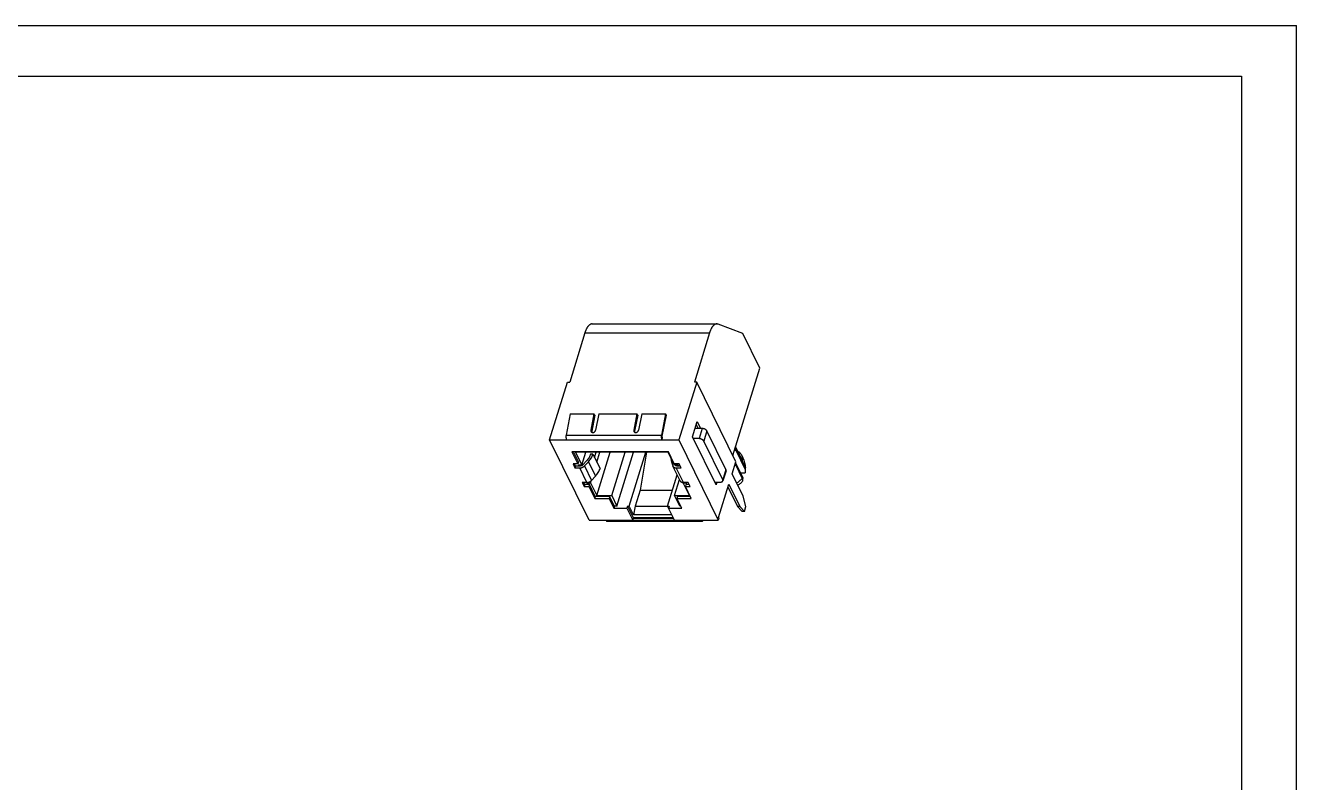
# Model space of a CAD drawing. Extents: x 0 to 420, y 0 to 297.
# Drawn here: x 170.5 to 420, y 148.5 to 297 of the extents above; entities that cross this region are included whole.
import ezdxf

# ---------------------------------------------------------------- set-up
doc = ezdxf.new("R2010")
doc.units = 0
doc.header["$LTSCALE"] = 23.1
doc.layers.get('0').update_dxf_attribs({"linetype": 'CONTINUOUS'})
doc.layers.add('DTM_AXIS', color=7, linetype='CONTINUOUS')

msp = doc.modelspace()

# ---------------------------------------------------------------- linework, layer by layer
at = {"color": 7, "linetype": 'CONTINUOUS'}
for p, q in [((0, 297), (420, 297)), ((420, 0), (420, 297)), ((17.78, 287.08), (409.21, 287.08)), ((409.21, 287.08), (409.21, 9.23)), ((280.3, 236.68), (277.33, 227.06)), ((304.77, 236.68), (301.8, 227.06)), ((309.34, 212.64), (314.63, 229.77)), ((273.37, 215.73), (276.87, 227.06)), ((276.87, 227.06), (277.33, 227.06)), ((302.26, 227.06), (298.76, 215.73)), ((302.26, 227.06), (301.8, 227.06)), ((309.93, 211.43), (302.26, 227.06)), ((277.42, 220.8), (276.62, 216.66)), ((277.42, 220.8), (282.1, 220.8)), ((282.1, 220.8), (281.49, 217.61)), ((282.28, 220.58), (281.66, 217.39)), ((282.28, 220.58), (282.1, 220.8)), ((283.04, 220.8), (282.42, 217.61)), ((283.04, 220.8), (290.53, 220.8)), ((290.53, 220.8), (289.91, 217.61)), ((290.7, 220.58), (290.08, 217.39)), ((290.7, 220.58), (290.53, 220.8)), ((291.46, 220.8), (290.84, 217.61)), ((291.46, 220.8), (296.14, 220.8)), ((296.14, 220.8), (295.34, 216.66)), ((295.51, 216.44), (296.31, 220.58)), ((296.31, 220.58), (296.14, 220.8)), ((281.49, 217.61), (281.66, 217.39)), ((289.91, 217.61), (290.08, 217.39)), ((301.42, 216.33), (302.34, 219.32)), ((303.33, 217.94), (301.92, 217.94)), ((302.16, 218.75), (302.56, 217.94)), ((302.34, 219.32), (303.01, 217.94)), ((303.33, 217.94), (302.71, 215.96)), ((304.26, 217.47), (303.65, 215.48)), ((307.98, 209.89), (304.26, 217.47)), ((281.12, 199.94), (273.37, 215.73)), ((273.37, 215.73), (298.76, 215.73)), ((276.62, 216.66), (295.34, 216.66)), ((295.42, 215.73), (295.54, 216.12)), ((298.76, 215.73), (306.5, 199.94)), ((306.05, 206.89), (301.42, 216.33)), ((302.71, 215.96), (301.6, 215.96)), ((307.37, 207.9), (303.65, 215.48)), ((277.75, 213.36), (278.91, 210.99)), ((296.7, 213.36), (277.75, 213.36)), ((279.03, 211.38), (278.06, 213.36)), ((278.48, 213.28), (279.7, 210.78)), ((296.68, 213.28), (278.48, 213.28)), ((279.7, 210.78), (280.47, 213.28)), ((281.89, 212.92), (281.43, 212.92)), ((281.89, 212.92), (283.29, 210.08)), ((282.21, 212.27), (282.52, 213.28)), ((282.64, 204.78), (285.27, 213.28)), ((282.66, 211.36), (283.25, 213.28)), ((285.58, 204.78), (288.21, 213.28)), ((286.6, 202.7), (289.87, 213.28)), ((289.02, 202.7), (292.29, 213.28)), ((292.39, 213.28), (291.14, 205.85)), ((297.9, 210.78), (296.68, 213.28)), ((297.86, 210.99), (296.7, 213.36)), ((309.98, 213.62), (309.64, 213.62)), ((277.98, 210.99), (278.36, 210.2)), ((278.91, 210.99), (277.98, 210.99)), ((278.48, 210.59), (278.29, 210.99)), ((278.48, 210.59), (278.36, 210.2)), ((278.36, 210.2), (279.3, 210.2)), ((278.48, 210.59), (279.42, 210.59)), ((279.03, 211.38), (278.91, 210.99)), ((278.98, 210.78), (279.07, 210.59)), ((279.7, 210.78), (278.98, 210.78)), ((280.69, 207.36), (279.3, 210.2)), ((280.65, 211.61), (279.89, 210.8)), ((280.24, 210.62), (281, 211.43)), ((280.24, 210.62), (281.63, 207.77)), ((281, 211.43), (282.39, 208.59)), ((297.31, 211.43), (297.57, 210.62)), ((298.99, 207.7), (297.6, 210.54)), ((298.8, 210.99), (297.86, 210.99)), ((298.63, 210.78), (297.9, 210.78)), ((298.04, 210.78), (298.06, 210.74)), ((298.18, 210.78), (298.27, 210.6)), ((298.25, 210.2), (299.18, 210.2)), ((299.64, 207.36), (298.25, 210.2)), ((298.37, 210.59), (298.99, 210.59)), ((298.72, 210.59), (298.63, 210.78)), ((299.18, 210.2), (298.8, 210.99)), ((307.98, 209.89), (307.37, 207.9)), ((308.01, 209.67), (307.39, 207.68)), ((309.19, 209.04), (309.93, 211.43)), ((279.76, 207.36), (280.14, 206.57)), ((280.69, 207.36), (279.76, 207.36)), ((280.27, 206.96), (280.07, 207.36)), ((280.65, 207.36), (280.68, 207.31)), ((280.68, 207.31), (280.7, 207.36)), ((280.68, 207.31), (281.41, 207.31)), ((281.41, 207.31), (281.52, 207.67)), ((281.41, 207.31), (282.64, 204.78)), ((281.63, 207.77), (282.39, 208.59)), ((296.51, 202.7), (298.42, 208.87)), ((297.91, 204.78), (298.88, 207.92)), ((299.61, 207.31), (299.62, 207.36)), ((299.61, 207.31), (300.33, 207.31)), ((300.85, 204.78), (299.61, 207.31)), ((300.58, 207.36), (299.64, 207.36)), ((300.33, 207.31), (300.31, 207.36)), ((300.97, 206.57), (300.58, 207.36)), ((305.79, 207.43), (306.9, 207.43)), ((306.22, 207.43), (306.05, 206.89)), ((311.35, 204.65), (309.19, 209.04)), ((280.27, 206.96), (280.14, 206.57)), ((280.14, 206.57), (281.08, 206.57)), ((281.2, 206.96), (280.27, 206.96)), ((281.2, 206.96), (281.08, 206.57)), ((281.08, 206.57), (282.24, 204.2)), ((282.36, 204.59), (281.2, 206.96)), ((282.36, 204.59), (282.24, 204.2)), ((285.17, 204.59), (282.36, 204.59)), ((282.64, 204.78), (285.58, 204.78)), ((285.17, 204.59), (285.05, 204.2)), ((286.1, 202.7), (285.17, 204.59)), ((285.58, 204.78), (286.6, 202.7)), ((291.14, 205.85), (290.16, 202.68)), ((291.14, 205.85), (297.49, 205.85)), ((297.91, 204.78), (300.85, 204.78)), ((298.93, 202.7), (297.91, 204.78)), ((298.51, 204.59), (298.39, 204.2)), ((301, 204.59), (298.51, 204.59)), ((300.15, 206.96), (300.03, 206.57)), ((300.03, 206.57), (300.97, 206.57)), ((301.19, 204.2), (300.03, 206.57)), ((300.78, 206.96), (300.15, 206.96)), ((306.55, 200.49), (308.58, 207.05)), ((308.4, 206.48), (310.28, 202.66)), ((308.58, 207.05), (310.73, 202.66)), ((311.92, 202.67), (311.35, 204.65)), ((282.24, 204.2), (285.05, 204.2)), ((285.05, 204.2), (285.98, 202.31)), ((286.1, 202.7), (285.98, 202.31)), ((285.98, 202.31), (288.55, 202.31)), ((286.6, 202.7), (286.1, 202.7)), ((288.67, 202.7), (288.55, 202.31)), ((288.55, 202.31), (289.72, 199.94)), ((288.67, 202.7), (289.02, 202.7)), ((288.67, 202.7), (289.84, 200.33)), ((289.87, 200.98), (289.02, 202.7)), ((290.16, 202.68), (289.87, 200.98)), ((290.16, 202.68), (296.52, 202.68)), ((296.51, 202.7), (296.86, 202.7)), ((297.35, 200.98), (296.51, 202.7)), ((296.86, 202.7), (296.74, 202.31)), ((296.74, 202.31), (299.32, 202.31)), ((297.9, 199.94), (296.74, 202.31)), ((298.39, 204.2), (301.19, 204.2)), ((299.32, 202.31), (298.39, 204.2)), ((299.12, 202.7), (298.93, 202.7)), ((310.73, 202.66), (310.28, 202.66)), ((310.28, 202.66), (311.15, 201.68)), ((310.73, 202.66), (311.61, 201.68)), ((311.61, 201.68), (311.92, 202.67)), ((281.12, 199.94), (306.5, 199.94)), ((284.64, 199.78), (303.35, 199.78)), ((289.72, 199.94), (289.84, 200.33)), ((289.76, 200.49), (297.64, 200.49)), ((289.83, 200.33), (297.71, 200.33)), ((289.84, 200.33), (297.71, 200.33)), ((297.35, 200.98), (289.87, 200.98)), ((306.62, 200.33), (306.5, 199.94)), ((306.55, 200.49), (306.62, 200.33)), ((311.61, 201.68), (311.15, 201.68))]:
    msp.add_line(p, q, dxfattribs=at)
for centre, radius, start, end in [((311.84, 212.82), 2.5, 183.529, 184.7895), ((309.74, 213.68), 0.156, 90.0122, 100.5697), ((298.06, 210.77), 0.522, 197.5392, 206.121), ((298.28, 210.88), 0.26, 201.6652, 206.1353)]:
    msp.add_arc(centre, radius, start, end, dxfattribs=at)
for points, knots in [([(281.49, 217.61), (281.48, 217.59), (281.48, 217.53), (281.48, 217.46), (281.5, 217.41), (281.51, 217.37), (281.53, 217.33), (281.55, 217.31), (281.55, 217.3)], [0, 0, 0, 0, 0.261159, 0.513228, 0.636606, 0.758563, 0.879534, 1, 1, 1, 1]), ([(281.55, 217.3), (281.57, 217.28), (281.6, 217.25), (281.65, 217.22), (281.71, 217.19), (281.77, 217.17), (281.84, 217.16), (281.93, 217.16), (282.03, 217.18), (282.12, 217.22), (282.2, 217.27), (282.28, 217.34), (282.34, 217.42), (282.38, 217.48), (282.41, 217.55), (282.42, 217.59), (282.42, 217.61)], [0, 0, 0, 0, 0.055356, 0.111274, 0.16825, 0.226666, 0.286752, 0.348579, 0.476715, 0.54277, 0.609539, 0.743134, 0.809281, 0.874347, 0.937995, 1, 1, 1, 1]), ([(281.66, 217.39), (281.65, 217.36), (281.65, 217.3), (281.66, 217.24), (281.66, 217.21)], [0, 0, 0, 0, 0.50959, 1, 1, 1, 1]), ([(289.91, 217.61), (289.9, 217.59), (289.9, 217.53), (289.91, 217.46), (289.92, 217.41), (289.93, 217.37), (289.95, 217.33), (289.97, 217.31), (289.98, 217.3)], [0, 0, 0, 0, 0.261159, 0.513228, 0.636606, 0.758563, 0.879534, 1, 1, 1, 1]), ([(289.98, 217.3), (289.99, 217.28), (290.02, 217.25), (290.07, 217.22), (290.13, 217.19), (290.19, 217.17), (290.26, 217.16), (290.35, 217.16), (290.45, 217.18), (290.54, 217.22), (290.62, 217.27), (290.7, 217.34), (290.76, 217.42), (290.8, 217.48), (290.83, 217.55), (290.84, 217.59), (290.84, 217.61)], [0, 0, 0, 0, 0.055356, 0.111274, 0.16825, 0.226666, 0.286752, 0.348579, 0.476715, 0.54277, 0.609539, 0.743134, 0.809281, 0.874347, 0.937995, 1, 1, 1, 1]), ([(290.08, 217.39), (290.08, 217.36), (290.07, 217.3), (290.08, 217.24), (290.09, 217.21)], [0, 0, 0, 0, 0.50959, 1, 1, 1, 1]), ([(304.26, 217.47), (304.25, 217.5), (304.21, 217.55), (304.16, 217.61), (304.1, 217.67), (304.01, 217.74), (303.89, 217.81), (303.76, 217.87), (303.62, 217.91), (303.47, 217.94), (303.38, 217.94), (303.33, 217.94)], [0, 0, 0, 0, 0.100248, 0.154721, 0.211956, 0.333842, 0.463775, 0.598784, 0.73548, 0.870344, 1, 1, 1, 1]), ([(276.62, 216.66), (276.62, 216.62), (276.6, 216.54), (276.59, 216.41), (276.59, 216.28), (276.6, 216.16), (276.61, 216.04), (276.63, 215.92), (276.66, 215.82), (276.69, 215.76), (276.7, 215.73)], [0, 0, 0, 0, 0.127885, 0.261353, 0.397183, 0.532051, 0.662674, 0.785954, 0.899136, 1, 1, 1, 1]), ([(295.34, 216.66), (295.33, 216.62), (295.32, 216.54), (295.31, 216.41), (295.31, 216.28), (295.31, 216.16), (295.33, 216.04), (295.35, 215.92), (295.38, 215.82), (295.41, 215.76), (295.42, 215.73)], [0, 0, 0, 0, 0.127885, 0.261353, 0.397183, 0.532051, 0.662674, 0.785954, 0.899136, 1, 1, 1, 1]), ([(295.54, 216.12), (295.54, 216.13), (295.53, 216.15), (295.52, 216.18), (295.51, 216.22), (295.5, 216.27), (295.5, 216.31), (295.5, 216.35), (295.51, 216.4), (295.51, 216.42), (295.51, 216.44)], [0, 0, 0, 0, 0.100865, 0.214045, 0.337327, 0.467949, 0.602817, 0.738648, 0.872113, 1, 1, 1, 1]), ([(303.65, 215.48), (303.63, 215.51), (303.6, 215.56), (303.55, 215.62), (303.49, 215.68), (303.4, 215.75), (303.28, 215.82), (303.14, 215.88), (303, 215.92), (302.86, 215.95), (302.76, 215.96), (302.71, 215.96)], [0, 0, 0, 0, 0.100248, 0.154721, 0.211956, 0.333842, 0.463775, 0.598784, 0.73548, 0.870344, 1, 1, 1, 1]), ([(281.43, 212.92), (281.4, 212.8), (281.31, 212.57), (281.13, 212.24), (280.91, 211.91), (280.74, 211.71), (280.65, 211.61)], [0, 0, 0, 0, 0.236099, 0.481771, 0.736678, 1, 1, 1, 1]), ([(281, 211.43), (281.1, 211.54), (281.3, 211.77), (281.55, 212.14), (281.75, 212.52), (281.85, 212.79), (281.89, 212.92)], [0, 0, 0, 0, 0.263322, 0.518229, 0.763901, 1, 1, 1, 1]), ([(297.21, 212.19), (297.21, 212.13), (297.21, 211.99), (297.22, 211.8), (297.26, 211.61), (297.29, 211.49), (297.31, 211.43)], [0, 0, 0, 0, 0.255156, 0.50638, 0.754396, 1, 1, 1, 1]), ([(309.98, 213.62), (309.97, 213.64), (309.96, 213.67), (309.93, 213.71), (309.9, 213.75), (309.87, 213.78), (309.84, 213.81), (309.8, 213.83), (309.77, 213.84), (309.75, 213.84), (309.74, 213.84)], [0, 0, 0, 0, 0.16399, 0.315433, 0.454388, 0.581341, 0.69731, 0.803985, 0.90382, 1, 1, 1, 1]), ([(279.3, 210.2), (279.38, 210.2), (279.51, 210.22), (279.68, 210.26), (279.81, 210.31), (279.93, 210.37), (280.08, 210.47), (280.18, 210.55), (280.24, 210.62)], [0, 0, 0, 0, 0.242965, 0.368946, 0.496488, 0.624495, 0.751849, 1, 1, 1, 1]), ([(279.89, 210.8), (279.86, 210.77), (279.79, 210.71), (279.67, 210.64), (279.55, 210.6), (279.46, 210.59), (279.42, 210.59)], [0, 0, 0, 0, 0.248304, 0.503518, 0.756885, 1, 1, 1, 1]), ([(282.39, 208.59), (282.49, 208.7), (282.69, 208.93), (282.94, 209.3), (283.15, 209.68), (283.25, 209.94), (283.29, 210.08)], [0, 0, 0, 0, 0.263321, 0.518229, 0.763901, 1, 1, 1, 1]), ([(297.6, 210.54), (297.61, 210.52), (297.64, 210.47), (297.7, 210.4), (297.77, 210.34), (297.85, 210.29), (297.94, 210.25), (298.07, 210.21), (298.18, 210.2), (298.25, 210.2)], [0, 0, 0, 0, 0.112839, 0.227185, 0.344396, 0.465576, 0.591504, 0.722611, 1, 1, 1, 1]), ([(298.37, 210.59), (298.33, 210.59), (298.28, 210.6), (298.21, 210.62), (298.17, 210.64), (298.13, 210.66), (298.09, 210.69), (298.06, 210.72), (298.05, 210.75), (298.04, 210.76)], [0, 0, 0, 0, 0.277388, 0.408494, 0.534422, 0.655602, 0.772813, 0.887158, 1, 1, 1, 1]), ([(308.01, 209.67), (308.01, 209.68), (308.02, 209.72), (308.02, 209.78), (308.01, 209.84), (307.99, 209.87), (307.98, 209.89)], [0, 0, 0, 0, 0.233696, 0.474473, 0.728411, 1, 1, 1, 1]), ([(280.69, 207.36), (280.78, 207.36), (280.91, 207.38), (281.08, 207.42), (281.2, 207.47), (281.32, 207.53), (281.47, 207.62), (281.57, 207.71), (281.63, 207.77)], [0, 0, 0, 0, 0.242965, 0.368946, 0.496488, 0.624495, 0.751849, 1, 1, 1, 1]), ([(298.99, 207.7), (299, 207.68), (299.03, 207.62), (299.09, 207.56), (299.16, 207.5), (299.24, 207.45), (299.33, 207.41), (299.47, 207.37), (299.57, 207.36), (299.64, 207.36)], [0, 0, 0, 0, 0.112839, 0.227185, 0.344396, 0.465576, 0.591504, 0.72261, 1, 1, 1, 1]), ([(306.9, 207.43), (306.93, 207.43), (306.99, 207.43), (307.07, 207.44), (307.15, 207.47), (307.22, 207.49), (307.28, 207.53), (307.33, 207.57), (307.37, 207.62), (307.39, 207.66), (307.39, 207.68)], [0, 0, 0, 0, 0.155864, 0.303229, 0.441119, 0.569087, 0.687386, 0.797113, 0.900329, 1, 1, 1, 1]), ([(307.39, 207.68), (307.4, 207.7), (307.4, 207.73), (307.4, 207.79), (307.39, 207.85), (307.38, 207.88), (307.37, 207.9)], [0, 0, 0, 0, 0.233696, 0.474473, 0.728411, 1, 1, 1, 1]), ([(284.45, 199.94), (284.46, 199.93), (284.47, 199.9), (284.49, 199.87), (284.51, 199.84), (284.54, 199.82), (284.56, 199.8), (284.59, 199.79), (284.61, 199.78), (284.63, 199.78), (284.64, 199.78)], [0, 0, 0, 0, 0.163983, 0.315434, 0.454385, 0.58134, 0.69731, 0.803985, 0.90382, 1, 1, 1, 1]), ([(303.17, 199.94), (303.17, 199.93), (303.19, 199.9), (303.21, 199.87), (303.23, 199.84), (303.25, 199.82), (303.28, 199.8), (303.3, 199.79), (303.33, 199.78), (303.34, 199.78), (303.35, 199.78)], [0, 0, 0, 0, 0.163983, 0.315434, 0.454385, 0.58134, 0.69731, 0.803985, 0.90382, 1, 1, 1, 1]), ([(303.35, 199.78), (303.36, 199.78), (303.38, 199.78), (303.4, 199.79), (303.43, 199.8), (303.45, 199.82), (303.47, 199.84), (303.49, 199.87), (303.52, 199.9), (303.53, 199.93), (303.53, 199.94)], [0, 0, 0, 0, 0.096235, 0.196114, 0.302818, 0.418796, 0.545737, 0.684658, 0.836055, 1, 1, 1, 1])]:
    msp.add_open_spline(points, degree=3, knots=knots, dxfattribs=at)
at = {"layer": 'DTM_AXIS', "color": 7, "linetype": 'CONTINUOUS'}
for p, q in [((281.73, 238.45), (306.2, 238.45)), ((311.3, 236.56), (306.47, 238.4)), ((280.3, 236.68), (304.77, 236.68)), ((314.63, 229.77), (311.3, 236.56)), ((309.85, 214.28), (311.83, 210.23)), ((309.87, 214.35), (311.02, 212)), ((311.85, 209.81), (309.98, 213.62)), ((311.04, 212.75), (311.32, 212.17)), ((309.8, 211.02), (311.2, 208.17)), ((311.36, 208.22), (309.87, 211.25)), ((311.15, 211.62), (311.83, 210.24)), ((310.85, 209.26), (311.8, 209.26))]:
    msp.add_line(p, q, dxfattribs=at)
for centre, radius, start, end in [((309.49, 211.25), 1.7, 12.5293, 26.1043), ((244.04, 215.21), 68.03, 354.9818, 355.4475), ((310.12, 209.86), 1.75, 12.1362, 12.5856), ((247.6, 213.28), 63.96, 354.967, 355.4623), ((308.48, 209.25), 2.97, 267.152, 270.2535)]:
    msp.add_arc(centre, radius, start, end, dxfattribs=at)
for points, knots in [([(281.73, 238.45), (281.69, 238.45), (281.62, 238.45), (281.52, 238.42), (281.42, 238.39), (281.32, 238.33), (281.22, 238.27), (281.12, 238.19), (281.03, 238.09), (280.93, 237.98), (280.84, 237.86), (280.75, 237.73), (280.67, 237.58), (280.59, 237.42), (280.51, 237.25), (280.41, 237.01), (280.34, 236.81), (280.3, 236.68)], [0, 0, 0, 0, 0.04263, 0.086002, 0.130814, 0.177682, 0.227119, 0.279536, 0.335242, 0.394456, 0.457322, 0.523916, 0.594259, 0.668326, 0.74605, 0.827333, 1, 1, 1, 1]), ([(306.2, 238.45), (306.16, 238.45), (306.09, 238.45), (305.99, 238.42), (305.89, 238.39), (305.79, 238.33), (305.69, 238.27), (305.59, 238.19), (305.5, 238.09), (305.4, 237.98), (305.31, 237.86), (305.22, 237.73), (305.14, 237.58), (305.06, 237.42), (304.98, 237.25), (304.88, 237.01), (304.81, 236.81), (304.77, 236.68)], [0, 0, 0, 0, 0.04263, 0.086002, 0.130814, 0.177682, 0.227119, 0.279536, 0.335242, 0.394456, 0.457322, 0.523916, 0.594259, 0.668326, 0.74605, 0.827333, 1, 1, 1, 1]), ([(306.47, 238.4), (306.42, 238.42), (306.33, 238.44), (306.24, 238.45), (306.2, 238.45)], [0, 0, 0, 0, 0.507272, 1, 1, 1, 1]), ([(310.28, 213.5), (310.37, 213.46), (310.52, 213.36), (310.73, 213.19), (310.91, 212.98), (311, 212.83), (311.04, 212.75)], [0, 0, 0, 0, 0.260461, 0.512252, 0.757774, 1, 1, 1, 1]), ([(311.04, 212.75), (311.06, 212.71), (311.1, 212.63), (311.14, 212.49), (311.17, 212.36), (311.2, 212.17), (311.2, 211.92), (311.17, 211.72), (311.15, 211.62)], [0, 0, 0, 0, 0.120462, 0.241399, 0.363272, 0.486515, 0.738439, 1, 1, 1, 1]), ([(311.32, 212.17), (311.4, 212.02), (311.53, 211.72), (311.67, 211.24), (311.77, 210.74), (311.81, 210.41), (311.83, 210.24)], [0, 0, 0, 0, 0.248523, 0.49858, 0.749335, 1, 1, 1, 1]), ([(311.85, 209.81), (311.85, 209.85), (311.85, 209.99), (311.84, 210.13), (311.83, 210.23)], [0, 0, 0, 0, 0.250997, 1, 1, 1, 1]), ([(310.07, 207.24), (310.18, 207.31), (310.39, 207.44), (310.78, 207.73), (311.04, 207.99), (311.2, 208.17)], [0, 0, 0, 0, 0.255938, 0.508995, 1, 1, 1, 1]), ([(311.31, 207.67), (311.25, 207.58), (311.1, 207.42), (310.86, 207.18), (310.59, 206.97), (310.4, 206.85), (310.3, 206.79)], [0, 0, 0, 0, 0.241585, 0.489818, 0.743199, 1, 1, 1, 1]), ([(311.2, 208.17), (311.22, 208.18), (311.28, 208.19), (311.33, 208.21), (311.36, 208.22)], [0, 0, 0, 0, 0.492153, 1, 1, 1, 1])]:
    msp.add_open_spline(points, degree=3, knots=knots, dxfattribs=at)

doc.saveas('drawing.dxf')
